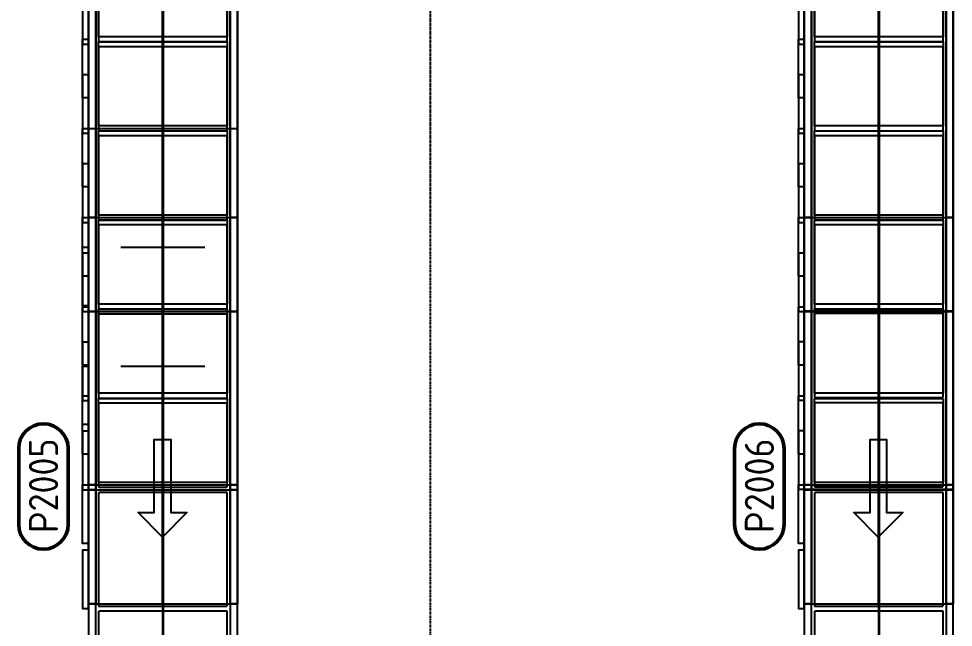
# Model space of a CAD drawing. Header units: millimetres. Extents: x -677815 to 476396, y -125373 to 39000.
# Drawn here: x 162964 to 167762, y -38074 to -34952 of the extents above; entities that cross this region are included whole.
import ezdxf
from ezdxf.enums import TextEntityAlignment as Align

# ---------------------------------------------------------------- set-up
doc = ezdxf.new("R2010")
doc.units = ezdxf.units.MM
for name, pattern in [('Xref building Toll$0$Grid Line', [22.225, 12.7, -3.175, 3.175, -3.175]), ('Xref Conv RP GTP Product In$0$AM_ISO02W050', [7.5, 6, -1.5]), ('Xref Conv RP GTP Product Out$0$AM_ISO02W050', [7.5, 6, -1.5])]:
    doc.linetypes.add(name, pattern=pattern)
for name, color, linetype, lineweight in [('AM_BOR', 4, 'Continuous', 25), ('Xref Conv RP GTP Product In$0$Conv- Product In', 3, 'Continuous', 25), ('Xref Conv RP GTP Product In$0$Conveyor Centreline', 2, 'Continuous', 35), ('Xref Conv RP GTP Product In$0$Hidden', 9, 'Xref Conv RP GTP Product In$0$AM_ISO02W050', 25), ('Xref Conv RP GTP Product Out$0$Cont 2.5', 7, 'Continuous', 50), ('Xref Conv RP GTP Product Out$0$Conv - Empty Product', 6, 'Continuous', 25), ('Xref Conv RP GTP Product Out$0$Conv- Product Out', 6, 'Continuous', 25), ('Xref Conv RP GTP Product Out$0$Conveyor Centreline', 2, 'Continuous', 35), ('Xref Conv RP GTP Product Out$0$Hidden', 9, 'Xref Conv RP GTP Product Out$0$AM_ISO02W050', 25), ('Xref Conv RP GTP Product Out$0$TEXT', 40, 'Continuous', 35)]:
    doc.layers.add(name, color=color, linetype=linetype, lineweight=lineweight)
for name, color, linetype in [('Xref building Toll$0$S-GRID', 8, 'Continuous'), ('Xref Conv RP GTP Product In$0$B', 4, 'Continuous'), ('Xref Conv RP GTP Product Out$0$P Number', 7, 'Continuous')]:
    doc.layers.add(name, color=color, linetype=linetype)
doc.styles.add('Xref Conv RP GTP Product Out$0$STANDARD', font='ISOCP.SHX')

# ---------------------------------------------------------------- blocks, each defined once
blk = doc.blocks.new('*U88')
at = {"color": 0, "linetype": 'Continuous'}
blk.add_lwpolyline([(0, 0), (-125, 125), (-125, 42.5), (-500, 42.5), (-500, -42.5), (-125, -42.5), (-125, -125)], close=True, dxfattribs=at)
blk = doc.blocks.new('*U95')
for p, q in [((-3657.6, 382.5), (-3657.6, -382.5)), ((-3657.6, 382.5), (-3657.6, -382.5)), ((0, 382.5), (0, -382.5))]:
    blk.add_line(p, q)
for points in [[(-3657.6, 382.5), (-3357.6, 382.5), (-3357.6, 412.5), (-3657.6, 412.5)], [(-3200.4, 382.5), (-2900.4, 382.5), (-2900.4, 412.5), (-3200.4, 412.5)], [(-2743.2, 382.5), (-2443.2, 382.5), (-2443.2, 412.5), (-2743.2, 412.5)], [(-2286, 382.5), (-1986, 382.5), (-1986, 412.5), (-2286, 412.5)], [(-1828.8, 382.5), (-1528.8, 382.5), (-1528.8, 412.5), (-1828.8, 412.5)], [(-1371.6, 382.5), (-1071.6, 382.5), (-1071.6, 412.5), (-1371.6, 412.5)], [(-914.4, 382.5), (-614.4, 382.5), (-614.4, 412.5), (-914.4, 412.5)], [(-457.2, 382.5), (-157.2, 382.5), (-157.2, 412.5), (-457.2, 412.5)], [(0, 382.5), (-3657.6, 382.5), (-3657.6, 345), (0, 345)], [(0, -345), (-3657.6, -345), (-3657.6, -382.5), (0, -382.5)]]:
    blk.add_lwpolyline(points, close=True)
at = {"layer": 'Xref Conv RP GTP Product Out$0$Conveyor Centreline'}
blk.add_lwpolyline([(0, 0), (-3657.6, 0)], dxfattribs=at)
at = {"layer": 'Xref Conv RP GTP Product Out$0$Hidden'}
for points in [[(-3213.5, 330), (-3644.5, 330), (-3644.5, -330), (-3213.5, -330)], [(-2756.3, 330), (-3187.3, 330), (-3187.3, -330), (-2756.3, -330)], [(-2299.1, 330), (-2730.1, 330), (-2730.1, -330), (-2299.1, -330)], [(-1841.9, 330), (-2272.9, 330), (-2272.9, -330), (-1841.9, -330)], [(-1384.7, 330), (-1815.7, 330), (-1815.7, -330), (-1384.7, -330)], [(-927.5, 330), (-1358.5, 330), (-1358.5, -330), (-927.5, -330)], [(-470.3, 330), (-901.3, 330), (-901.3, -330), (-470.3, -330)], [(-13.1, 330), (-444.1, 330), (-444.1, -330), (-13.1, -330)]]:
    blk.add_lwpolyline(points, close=True, dxfattribs=at)
blk = doc.blocks.new('*U91')
for p, q in [((-914.4, 382.5), (-914.4, -382.5)), ((0, 382.5), (0, -382.5))]:
    blk.add_line(p, q)
for points in [[(-914.4, 382.5), (-614.4, 382.5), (-614.4, 412.5), (-914.4, 412.5)], [(-457.2, 382.5), (-157.2, 382.5), (-157.2, 412.5), (-457.2, 412.5)], [(0, 382.5), (-914.4, 382.5), (-914.4, 345), (0, 345)], [(0, -345), (-914.4, -345), (-914.4, -382.5), (0, -382.5)]]:
    blk.add_lwpolyline(points, close=True)
at = {"layer": 'Xref Conv RP GTP Product Out$0$Conveyor Centreline'}
blk.add_lwpolyline([(0, 0), (-914.4, 0)], dxfattribs=at)
at = {"layer": 'Xref Conv RP GTP Product Out$0$Hidden'}
for points in [[(-470.3, 330), (-901.3, 330), (-901.3, -330), (-470.3, -330)], [(-13.1, 330), (-444.1, 330), (-444.1, -330), (-13.1, -330)]]:
    blk.add_lwpolyline(points, close=True, dxfattribs=at)
blk = doc.blocks.new('*U92')
for p, q in [((-3657.6, 382.5), (-3657.6, -382.5)), ((-3657.6, 382.5), (-3657.6, -382.5)), ((0, 382.5), (0, -382.5))]:
    blk.add_line(p, q)
for points in [[(-3657.6, 382.5), (-3357.6, 382.5), (-3357.6, 412.5), (-3657.6, 412.5)], [(-3048, 382.5), (-2748, 382.5), (-2748, 412.5), (-3048, 412.5)], [(-2438.4, 382.5), (-2138.4, 382.5), (-2138.4, 412.5), (-2438.4, 412.5)], [(-1828.8, 382.5), (-1528.8, 382.5), (-1528.8, 412.5), (-1828.8, 412.5)], [(-1219.2, 382.5), (-919.2, 382.5), (-919.2, 412.5), (-1219.2, 412.5)], [(-609.6, 382.5), (-309.6, 382.5), (-309.6, 412.5), (-609.6, 412.5)], [(0, 382.5), (-3657.6, 382.5), (-3657.6, 345), (0, 345)], [(0, -345), (-3657.6, -345), (-3657.6, -382.5), (0, -382.5)]]:
    blk.add_lwpolyline(points, close=True)
at = {"layer": 'Xref Conv RP GTP Product Out$0$Conveyor Centreline'}
blk.add_lwpolyline([(0, 0), (-3657.6, 0)], dxfattribs=at)
at = {"layer": 'Xref Conv RP GTP Product Out$0$Hidden'}
for points in [[(-3061.1, 330), (-3644.5, 330), (-3644.5, -330), (-3061.1, -330)], [(-2451.5, 330), (-3034.9, 330), (-3034.9, -330), (-2451.5, -330)], [(-1841.9, 330), (-2425.3, 330), (-2425.3, -330), (-1841.9, -330)], [(-1232.3, 330), (-1815.7, 330), (-1815.7, -330), (-1232.3, -330)], [(-622.7, 330), (-1206.1, 330), (-1206.1, -330), (-622.7, -330)], [(-13.1, 330), (-596.5, 330), (-596.5, -330), (-13.1, -330)]]:
    blk.add_lwpolyline(points, close=True, dxfattribs=at)
blk = doc.blocks.new('Xref Conv RP GTP Product Out$0$Conv RP GTP Product Out')
at = {"layer": 'Xref Conv RP GTP Product Out$0$Conv - Empty Product', "xscale": -1, "rotation": 90}
blk.add_blockref('*U88', (-2.5, -5576.4), dxfattribs=at)
at = {"layer": 'Xref Conv RP GTP Product Out$0$Conv- Product Out', "rotation": 90}
for name, p in [('*U95', (0, -762)), ('*U91', (0, -4417.1)), ('*U92', (0, -5334))]:
    blk.add_blockref(name, p, dxfattribs=at)
blk = doc.blocks.new('Xref Conv RP GTP Product Out$0$PNO')
at = {"layer": 'Xref Conv RP GTP Product Out$0$Cont 2.5', "lineweight": 50}
blk.add_lwpolyline([(-3.963, 2.546), (3.817, 2.546, -1), (3.817, -2.538), (-3.963, -2.538, -1)], format="xyb", close=True, dxfattribs=at)
at = {"layer": 'Xref Conv RP GTP Product Out$0$TEXT', "color": 7, "style": 'Xref Conv RP GTP Product Out$0$STANDARD'}
blk.add_attdef('PNO', text='', height=2.997, dxfattribs=at).set_placement((0, 0), align=Align.MIDDLE_CENTER)
blk = doc.blocks.new('Xref Conv RP GTP Product Out')
at = {"layer": 'Xref Conv RP GTP Product Out$0$Conv - Empty Product', "xscale": -1, "rotation": 90}
blk.add_blockref('*U88', (163702.3, -37610.6), dxfattribs=at)
at = {"layer": 'Xref Conv RP GTP Product Out$0$Conv- Product Out'}
blk.add_blockref('Xref Conv RP GTP Product Out$0$Conv RP GTP Product Out', (167379.8, -32034.2), dxfattribs=at)
at = {"layer": 'Xref Conv RP GTP Product Out$0$Conv- Product Out', "rotation": 90}
for name, p in [('*U95', (163704.8, -32796.2)), ('*U91', (163704.8, -36453.8)), ('*U92', (163704.8, -37368.2))]:
    blk.add_blockref(name, p, dxfattribs=at)
at = {"layer": 'Xref Conv RP GTP Product Out$0$P Number', "xscale": 50, "yscale": 50, "zscale": 50, "rotation": 90}
for p, values in [((163091.8, -37347.6, -1036.3), {'PNO': 'P2005'}), ((166766.8, -37347.6, -1036.3), {'PNO': 'P2006'})]:
    blk.add_blockref('Xref Conv RP GTP Product Out$0$PNO', p, dxfattribs=at).add_auto_attribs(values)
blk = doc.blocks.new('*U110')
for p, q in [((-1371.6, 382.5), (-1371.6, -382.5)), ((0, 382.5), (0, -382.5))]:
    blk.add_line(p, q)
for points in [[(-1371.6, 382.5), (-1071.6, 382.5), (-1071.6, 412.5), (-1371.6, 412.5)], [(-914.4, 382.5), (-614.4, 382.5), (-614.4, 412.5), (-914.4, 412.5)], [(-457.2, 382.5), (-157.2, 382.5), (-157.2, 412.5), (-457.2, 412.5)], [(0, 382.5), (-1371.6, 382.5), (-1371.6, 345), (0, 345)], [(0, -345), (-1371.6, -345), (-1371.6, -382.5), (0, -382.5)]]:
    blk.add_lwpolyline(points, close=True)
at = {"layer": 'Xref Conv RP GTP Product In$0$Conveyor Centreline'}
blk.add_lwpolyline([(0, 0), (-1371.6, 0)], dxfattribs=at)
at = {"layer": 'Xref Conv RP GTP Product In$0$Hidden'}
for points in [[(-927.5, 330), (-1358.5, 330), (-1358.5, -330), (-927.5, -330)], [(-470.3, 330), (-901.3, 330), (-901.3, -330), (-470.3, -330)], [(-13.1, 330), (-444.1, 330), (-444.1, -330), (-13.1, -330)]]:
    blk.add_lwpolyline(points, close=True, dxfattribs=at)
blk = doc.blocks.new('*U109')
for p, q in [((-609.6, 382.5), (-609.6, -382.5)), ((0, 382.5), (0, -382.5))]:
    blk.add_line(p, q)
for points in [[(-609.6, 382.5), (-309.6, 382.5), (-309.6, 412.5), (-609.6, 412.5)], [(0, 382.5), (-609.6, 382.5), (-609.6, 345), (0, 345)], [(0, -345), (-609.6, -345), (-609.6, -382.5), (0, -382.5)]]:
    blk.add_lwpolyline(points, close=True)
at = {"layer": 'Xref Conv RP GTP Product In$0$Conveyor Centreline'}
blk.add_lwpolyline([(0, 0), (-609.6, 0)], dxfattribs=at)
at = {"layer": 'Xref Conv RP GTP Product In$0$Hidden'}
blk.add_line((0, 215.5), (0, -215.5), dxfattribs=at)
blk = doc.blocks.new('*U113')
for p, q in [((-3657.6, 382.5), (-3657.6, -382.5)), ((-3657.6, 382.5), (-3657.6, -382.5)), ((0, 382.5), (0, -382.5))]:
    blk.add_line(p, q)
for points in [[(-3657.6, 382.5), (-3357.6, 382.5), (-3357.6, 412.5), (-3657.6, 412.5)], [(-3200.4, 382.5), (-2900.4, 382.5), (-2900.4, 412.5), (-3200.4, 412.5)], [(-2743.2, 382.5), (-2443.2, 382.5), (-2443.2, 412.5), (-2743.2, 412.5)], [(-2286, 382.5), (-1986, 382.5), (-1986, 412.5), (-2286, 412.5)], [(-1828.8, 382.5), (-1528.8, 382.5), (-1528.8, 412.5), (-1828.8, 412.5)], [(-1371.6, 382.5), (-1071.6, 382.5), (-1071.6, 412.5), (-1371.6, 412.5)], [(-914.4, 382.5), (-614.4, 382.5), (-614.4, 412.5), (-914.4, 412.5)], [(-457.2, 382.5), (-157.2, 382.5), (-157.2, 412.5), (-457.2, 412.5)], [(0, 382.5), (-3657.6, 382.5), (-3657.6, 345), (0, 345)], [(0, -345), (-3657.6, -345), (-3657.6, -382.5), (0, -382.5)]]:
    blk.add_lwpolyline(points, close=True)
at = {"layer": 'Xref Conv RP GTP Product In$0$Conveyor Centreline'}
blk.add_lwpolyline([(0, 0), (-3657.6, 0)], dxfattribs=at)
at = {"layer": 'Xref Conv RP GTP Product In$0$Hidden'}
for points in [[(-3213.5, 330), (-3644.5, 330), (-3644.5, -330), (-3213.5, -330)], [(-2756.3, 330), (-3187.3, 330), (-3187.3, -330), (-2756.3, -330)], [(-2299.1, 330), (-2730.1, 330), (-2730.1, -330), (-2299.1, -330)], [(-1841.9, 330), (-2272.9, 330), (-2272.9, -330), (-1841.9, -330)], [(-1384.7, 330), (-1815.7, 330), (-1815.7, -330), (-1384.7, -330)], [(-927.5, 330), (-1358.5, 330), (-1358.5, -330), (-927.5, -330)], [(-470.3, 330), (-901.3, 330), (-901.3, -330), (-470.3, -330)], [(-13.1, 330), (-444.1, 330), (-444.1, -330), (-13.1, -330)]]:
    blk.add_lwpolyline(points, close=True, dxfattribs=at)
blk = doc.blocks.new('Xref Conv RP GTP Product In$0$Conv RP GTP Product In')
at = {"layer": 'Xref Conv RP GTP Product In$0$Conv- Product In', "xscale": -1, "rotation": 90}
for name, p in [('*U113', (3, -3657.6)), ('*U110', (3, -5029.2)), ('*U109', (3, -5638.8))]:
    blk.add_blockref(name, p, dxfattribs=at)
blk = doc.blocks.new('*U112')
for p, q in [((-2438.4, 382.5), (-2438.4, -382.5)), ((0, 382.5), (0, -382.5))]:
    blk.add_line(p, q)
for points in [[(-2438.4, 382.5), (-2138.4, 382.5), (-2138.4, 412.5), (-2438.4, 412.5)], [(-1828.8, 382.5), (-1528.8, 382.5), (-1528.8, 412.5), (-1828.8, 412.5)], [(-1219.2, 382.5), (-919.2, 382.5), (-919.2, 412.5), (-1219.2, 412.5)], [(-609.6, 382.5), (-309.6, 382.5), (-309.6, 412.5), (-609.6, 412.5)], [(0, 382.5), (-2438.4, 382.5), (-2438.4, 345), (0, 345)], [(0, -345), (-2438.4, -345), (-2438.4, -382.5), (0, -382.5)]]:
    blk.add_lwpolyline(points, close=True)
at = {"layer": 'Xref Conv RP GTP Product In$0$Conveyor Centreline'}
blk.add_lwpolyline([(0, 0), (-2438.4, 0)], dxfattribs=at)
at = {"layer": 'Xref Conv RP GTP Product In$0$Hidden'}
for p, q in [((-1828.8, 215.5), (-1828.8, -215.5)), ((-1219.2, 215.5), (-1219.2, -215.5)), ((-609.6, 215.5), (-609.6, -215.5)), ((0, 215.5), (0, -215.5))]:
    blk.add_line(p, q, dxfattribs=at)
blk = doc.blocks.new('Xref Conv RP GTP Product In')
at = {"layer": 'Xref Conv RP GTP Product In$0$B'}
blk.add_blockref('Xref Conv RP GTP Product In$0$Conv RP GTP Product In', (167376.8, -32314.2), dxfattribs=at)
at = {"layer": 'Xref Conv RP GTP Product In$0$Conv- Product In', "xscale": -1, "rotation": 90}
for name, p in [('*U113', (163704.8, -35971.8)), ('*U112', (163704.8, -37953)), ('*U110', (163704.8, -37343.4))]:
    blk.add_blockref(name, p, dxfattribs=at)
blk = doc.blocks.new('Xref building Toll$0$Toll Grids')
at = {"layer": 'Xref building Toll$0$S-GRID', "linetype": 'Xref building Toll$0$Grid Line'}
blk.add_line((165079, -125373.3), (165079, 36031.5), dxfattribs=at)
blk = doc.blocks.new('Xref building Toll')
blk.add_blockref('Xref building Toll$0$Toll Grids', (0, 0))

msp = doc.modelspace()

# ---------------------------------------------------------------- block references
at = {"layer": 'AM_BOR'}
for name in ['Xref building Toll', 'Xref Conv RP GTP Product Out', 'Xref Conv RP GTP Product In']:
    msp.add_blockref(name, (0, 0), dxfattribs=at)

doc.saveas('drawing.dxf')
